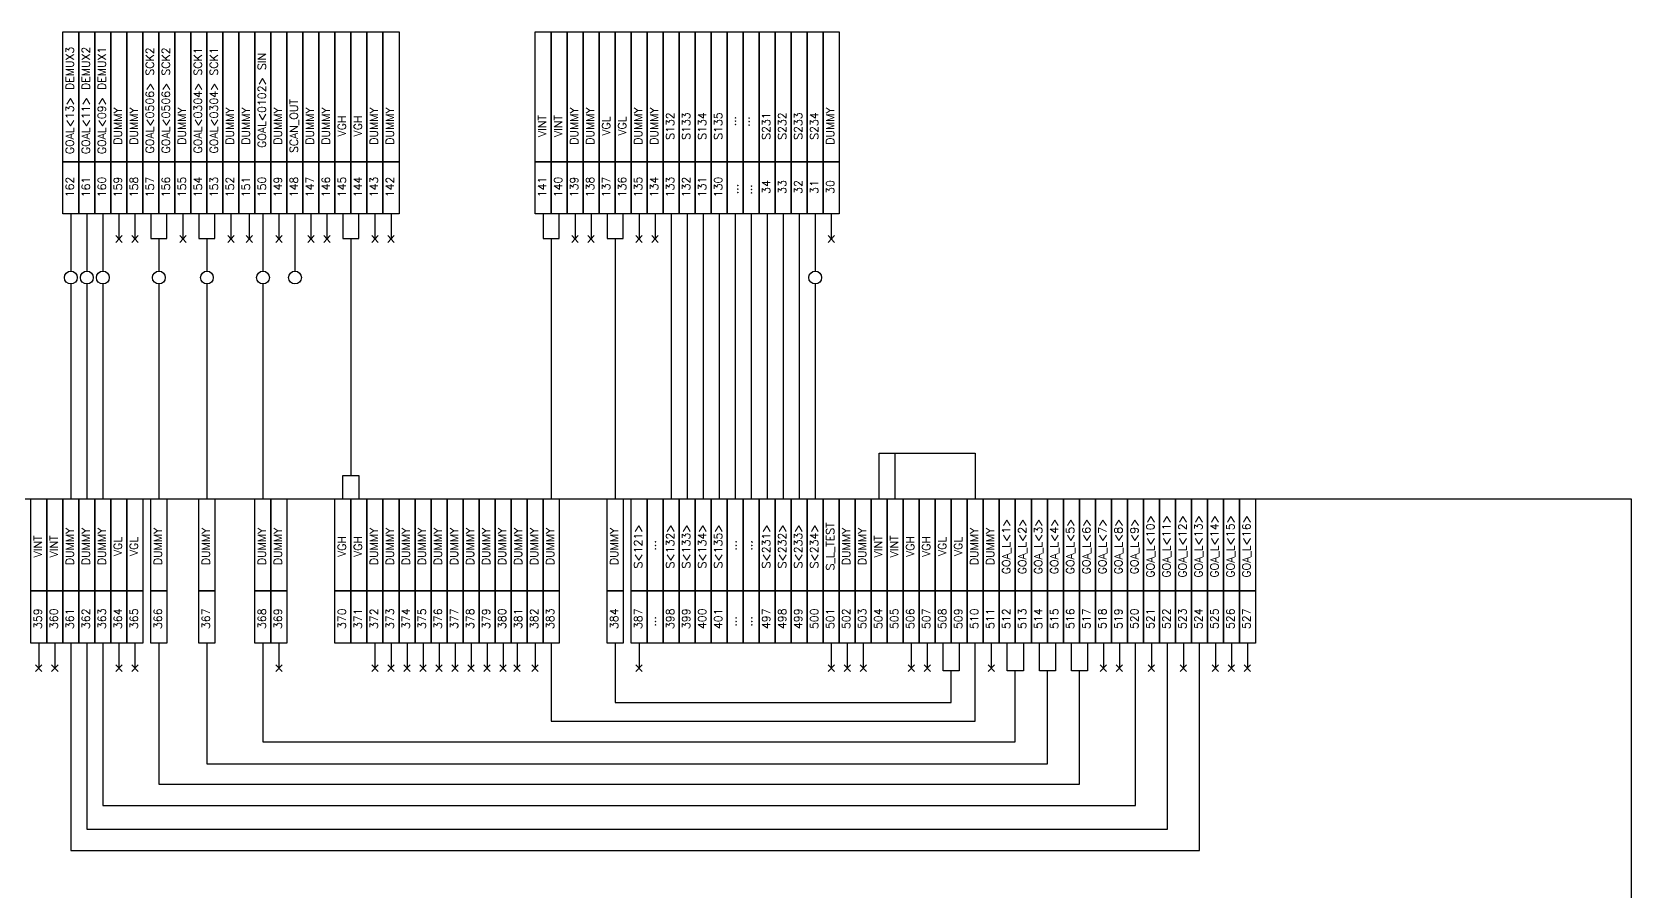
# Model space of a CAD drawing. Extents: x 10 to 206, y -65 to 73.
# Drawn here: x 70.5 to 104.34, y -38.07 to -19.9 of the extents above; entities that cross this region are included whole.
import ezdxf
from ezdxf.enums import TextEntityAlignment as Align

# ---------------------------------------------------------------- set-up
doc = ezdxf.new("R2010")
doc.units = 0
doc.header["$LTSCALE"] = 0.5
doc.layers.add('08 Dimension&pin assignment', color=7, linetype='Continuous')
doc.styles.add('BWCUSTNM', font='txt.shx', dxfattribs={"bigfont": 'AllInOneBig.shx'})

msp = doc.modelspace()

# ---------------------------------------------------------------- linework, layer by layer
at = {"layer": '08 Dimension&pin assignment'}
for points in [[(71.15295321, -19.9016082), (71.49175321, -19.9016082), (71.49175321, -22.64575372), (71.15295321, -22.64575372)], [(71.49175321, -19.9016082), (71.83055321, -19.9016082), (71.83055321, -22.64575372), (71.49175321, -22.64575372)], [(71.83055321, -19.9016082), (72.16935321, -19.9016082), (72.16935321, -22.64575372), (71.83055321, -22.64575372)], [(72.16935321, -19.9016082), (72.50815321, -19.9016082), (72.50815321, -22.64575372), (72.16935321, -22.64575372)], [(72.50815321, -19.9016082), (72.84695321, -19.9016082), (72.84695321, -22.64575372), (72.50815321, -22.64575372)], [(72.84695321, -19.9016082), (73.18575321, -19.9016082), (73.18575321, -22.64575372), (72.84695321, -22.64575372)], [(73.18575321, -19.9016082), (73.52455321, -19.9016082), (73.52455321, -22.64575372), (73.18575321, -22.64575372)], [(73.52455321, -19.9016082), (73.86335321, -19.9016082), (73.86335321, -22.64575372), (73.52455321, -22.64575372)], [(73.86335321, -19.9016082), (74.20215321, -19.9016082), (74.20215321, -22.64575372), (73.86335321, -22.64575372)], [(74.20215321, -19.9016082), (74.54095321, -19.9016082), (74.54095321, -22.64575372), (74.20215321, -22.64575372)], [(74.54095321, -19.9016082), (74.87975321, -19.9016082), (74.87975321, -22.64575372), (74.54095321, -22.64575372)], [(74.87975321, -19.9016082), (75.21855321, -19.9016082), (75.21855321, -22.64575372), (74.87975321, -22.64575372)], [(75.21855321, -19.9016082), (75.55735321, -19.9016082), (75.55735321, -22.64575372), (75.21855321, -22.64575372)], [(75.55735321, -19.9016082), (75.89615321, -19.9016082), (75.89615321, -22.64575372), (75.55735321, -22.64575372)], [(75.89615321, -19.9016082), (76.23495321, -19.9016082), (76.23495321, -22.64575372), (75.89615321, -22.64575372)], [(76.23495321, -19.9016082), (76.57375321, -19.9016082), (76.57375321, -22.64575372), (76.23495321, -22.64575372)], [(76.57375321, -19.9016082), (76.91255321, -19.9016082), (76.91255321, -22.64575372), (76.57375321, -22.64575372)], [(76.91255321, -19.9016082), (77.25135321, -19.9016082), (77.25135321, -22.64575372), (76.91255321, -22.64575372)], [(77.25135321, -19.9016082), (77.59015321, -19.9016082), (77.59015321, -22.64575372), (77.25135321, -22.64575372)], [(77.59015321, -19.9016082), (77.92895321, -19.9016082), (77.92895321, -22.64575372), (77.59015321, -22.64575372)], [(77.92895321, -19.9016082), (78.26775321, -19.9016082), (78.26775321, -22.64575372), (77.92895321, -22.64575372)], [(81.14755321, -19.9016082), (81.48635321, -19.9016082), (81.48635321, -22.64575372), (81.14755321, -22.64575372)], [(81.48635321, -19.9016082), (81.82515321, -19.9016082), (81.82515321, -22.64575372), (81.48635321, -22.64575372)], [(81.82515321, -19.9016082), (82.16395321, -19.9016082), (82.16395321, -22.64575372), (81.82515321, -22.64575372)], [(82.16395321, -19.9016082), (82.50275321, -19.9016082), (82.50275321, -22.64575372), (82.16395321, -22.64575372)], [(82.50275321, -19.9016082), (82.84155321, -19.9016082), (82.84155321, -22.64575372), (82.50275321, -22.64575372)], [(82.84155321, -19.9016082), (83.18035321, -19.9016082), (83.18035321, -22.64575372), (82.84155321, -22.64575372)], [(83.18035321, -19.9016082), (83.51915321, -19.9016082), (83.51915321, -22.64575372), (83.18035321, -22.64575372)], [(83.51915321, -19.9016082), (83.85795321, -19.9016082), (83.85795321, -22.64575372), (83.51915321, -22.64575372)], [(83.85795321, -19.9016082), (84.19675321, -19.9016082), (84.19675321, -22.64575372), (83.85795321, -22.64575372)], [(84.19675321, -19.9016082), (84.53555321, -19.9016082), (84.53555321, -22.64575372), (84.19675321, -22.64575372)], [(84.53555321, -19.9016082), (84.87435321, -19.9016082), (84.87435321, -22.64575372), (84.53555321, -22.64575372)], [(84.87435321, -19.9016082), (85.21315321, -19.9016082), (85.21315321, -22.64575372), (84.87435321, -22.64575372)], [(85.21315321, -19.9016082), (85.55195321, -19.9016082), (85.55195321, -22.64575372), (85.21315321, -22.64575372)], [(85.55195321, -19.9016082), (85.89075321, -19.9016082), (85.89075321, -22.64575372), (85.55195321, -22.64575372)], [(85.89075321, -19.9016082), (86.22955321, -19.9016082), (86.22955321, -22.64575372), (85.89075321, -22.64575372)], [(86.22955321, -19.9016082), (86.56835321, -19.9016082), (86.56835321, -22.64575372), (86.22955321, -22.64575372)], [(86.56835321, -19.9016082), (86.90715321, -19.9016082), (86.90715321, -22.64575372), (86.56835321, -22.64575372)], [(86.90715321, -19.9016082), (87.24595321, -19.9016082), (87.24595321, -22.64575372), (86.90715321, -22.64575372)], [(87.24595321, -19.9016082), (87.58475321, -19.9016082), (87.58475321, -22.64575372), (87.24595321, -22.64575372)], [(71.15295321, -22.64575372), (71.49175321, -22.64575372), (71.49175321, -23.74846268), (71.15295321, -23.74846268)], [(71.49175321, -22.64575372), (71.83055321, -22.64575372), (71.83055321, -23.74846268), (71.49175321, -23.74846268)], [(71.83055321, -22.64575372), (72.16935321, -22.64575372), (72.16935321, -23.74846268), (71.83055321, -23.74846268)], [(72.16935321, -22.64575372), (72.50815321, -22.64575372), (72.50815321, -23.74846268), (72.16935321, -23.74846268)], [(72.50815321, -22.64575372), (72.84695321, -22.64575372), (72.84695321, -23.74846268), (72.50815321, -23.74846268)], [(72.84695321, -22.64575372), (73.18575321, -22.64575372), (73.18575321, -23.74846268), (72.84695321, -23.74846268)], [(73.18575321, -22.64575372), (73.52455321, -22.64575372), (73.52455321, -23.74846268), (73.18575321, -23.74846268)], [(73.52455321, -22.64575372), (73.86335321, -22.64575372), (73.86335321, -23.74846268), (73.52455321, -23.74846268)], [(73.86335321, -22.64575372), (74.20215321, -22.64575372), (74.20215321, -23.74846268), (73.86335321, -23.74846268)], [(74.20215321, -22.64575372), (74.54095321, -22.64575372), (74.54095321, -23.74846268), (74.20215321, -23.74846268)], [(74.54095321, -22.64575372), (74.87975321, -22.64575372), (74.87975321, -23.74846268), (74.54095321, -23.74846268)], [(74.87975321, -22.64575372), (75.21855321, -22.64575372), (75.21855321, -23.74846268), (74.87975321, -23.74846268)], [(75.21855321, -22.64575372), (75.55735321, -22.64575372), (75.55735321, -23.74846268), (75.21855321, -23.74846268)], [(75.55735321, -22.64575372), (75.89615321, -22.64575372), (75.89615321, -23.74846268), (75.55735321, -23.74846268)], [(75.89615321, -22.64575372), (76.23495321, -22.64575372), (76.23495321, -23.74846268), (75.89615321, -23.74846268)], [(76.23495321, -22.64575372), (76.57375321, -22.64575372), (76.57375321, -23.74846268), (76.23495321, -23.74846268)], [(76.57375321, -22.64575372), (76.91255321, -22.64575372), (76.91255321, -23.74846268), (76.57375321, -23.74846268)], [(76.91255321, -22.64575372), (77.25135321, -22.64575372), (77.25135321, -23.74846268), (76.91255321, -23.74846268)], [(77.25135321, -22.64575372), (77.59015321, -22.64575372), (77.59015321, -23.74846268), (77.25135321, -23.74846268)], [(77.59015321, -22.64575372), (77.92895321, -22.64575372), (77.92895321, -23.74846268), (77.59015321, -23.74846268)], [(77.92895321, -22.64575372), (78.26775321, -22.64575372), (78.26775321, -23.74846268), (77.92895321, -23.74846268)], [(81.14755321, -22.64575372), (81.48635321, -22.64575372), (81.48635321, -23.74846268), (81.14755321, -23.74846268)], [(81.48635321, -22.64575372), (81.82515321, -22.64575372), (81.82515321, -23.74846268), (81.48635321, -23.74846268)], [(81.82515321, -22.64575372), (82.16395321, -22.64575372), (82.16395321, -23.74846268), (81.82515321, -23.74846268)], [(82.16395321, -22.64575372), (82.50275321, -22.64575372), (82.50275321, -23.74846268), (82.16395321, -23.74846268)], [(82.50275321, -22.64575372), (82.84155321, -22.64575372), (82.84155321, -23.74846268), (82.50275321, -23.74846268)], [(82.84155321, -22.64575372), (83.18035321, -22.64575372), (83.18035321, -23.74846268), (82.84155321, -23.74846268)], [(83.18035321, -22.64575372), (83.51915321, -22.64575372), (83.51915321, -23.74846268), (83.18035321, -23.74846268)], [(83.51915321, -22.64575372), (83.85795321, -22.64575372), (83.85795321, -23.74846268), (83.51915321, -23.74846268)], [(83.85795321, -22.64575372), (84.19675321, -22.64575372), (84.19675321, -23.74846268), (83.85795321, -23.74846268)], [(84.19675321, -22.64575372), (84.53555321, -22.64575372), (84.53555321, -23.74846268), (84.19675321, -23.74846268)], [(84.53555321, -22.64575372), (84.87435321, -22.64575372), (84.87435321, -23.74846268), (84.53555321, -23.74846268)], [(84.87435321, -22.64575372), (85.21315321, -22.64575372), (85.21315321, -23.74846268), (84.87435321, -23.74846268)], [(85.21315321, -22.64575372), (85.55195321, -22.64575372), (85.55195321, -23.74846268), (85.21315321, -23.74846268)], [(85.55195321, -22.64575372), (85.89075321, -22.64575372), (85.89075321, -23.74846268), (85.55195321, -23.74846268)], [(85.89075321, -22.64575372), (86.22955321, -22.64575372), (86.22955321, -23.74846268), (85.89075321, -23.74846268)], [(86.22955321, -22.64575372), (86.56835321, -22.64575372), (86.56835321, -23.74846268), (86.22955321, -23.74846268)], [(86.56835321, -22.64575372), (86.90715321, -22.64575372), (86.90715321, -23.74846268), (86.56835321, -23.74846268)], [(86.90715321, -22.64575372), (87.24595321, -22.64575372), (87.24595321, -23.74846268), (86.90715321, -23.74846268)], [(87.24595321, -22.64575372), (87.58475321, -22.64575372), (87.58475321, -23.74846268), (87.24595321, -23.74846268)], [(70.47535321, -29.77650114), (70.81415321, -29.77650114), (70.81415321, -31.72336944), (70.47535321, -31.72336944)], [(70.81415321, -29.77650114), (71.15295321, -29.77650114), (71.15295321, -31.72336944), (70.81415321, -31.72336944)], [(71.15295321, -29.77650114), (71.49175321, -29.77650114), (71.49175321, -31.72336944), (71.15295321, -31.72336944)], [(71.49175321, -29.77650114), (71.83055321, -29.77650114), (71.83055321, -31.72336944), (71.49175321, -31.72336944)], [(71.83055321, -29.77650114), (72.16935321, -29.77650114), (72.16935321, -31.72336944), (71.83055321, -31.72336944)], [(72.16935321, -29.77650114), (72.50815321, -29.77650114), (72.50815321, -31.72336944), (72.16935321, -31.72336944)], [(72.50815321, -29.77650114), (72.84695321, -29.77650114), (72.84695321, -31.72336944), (72.50815321, -31.72336944)], [(73.01635321, -29.77650114), (73.35515321, -29.77650114), (73.35515321, -31.72336944), (73.01635321, -31.72336944)], [(74.03275321, -29.77650114), (74.37155321, -29.77650114), (74.37155321, -31.72336944), (74.03275321, -31.72336944)], [(75.21855321, -29.77650114), (75.55735321, -29.77650114), (75.55735321, -31.72336944), (75.21855321, -31.72336944)], [(75.55735321, -29.77650114), (75.89615321, -29.77650114), (75.89615321, -31.72336944), (75.55735321, -31.72336944)], [(76.91255321, -29.77650114), (77.25135321, -29.77650114), (77.25135321, -31.72336944), (76.91255321, -31.72336944)], [(77.25135321, -29.77650114), (77.59015321, -29.77650114), (77.59015321, -31.72336944), (77.25135321, -31.72336944)], [(77.59015321, -29.77650114), (77.92895321, -29.77650114), (77.92895321, -31.72336944), (77.59015321, -31.72336944)], [(77.92895321, -29.77650114), (78.26775321, -29.77650114), (78.26775321, -31.72336944), (77.92895321, -31.72336944)], [(78.26775321, -29.77650114), (78.60655321, -29.77650114), (78.60655321, -31.72336944), (78.26775321, -31.72336944)], [(78.60655321, -29.77650114), (78.94535321, -29.77650114), (78.94535321, -31.72336944), (78.60655321, -31.72336944)], [(78.94535321, -29.77650114), (79.28415321, -29.77650114), (79.28415321, -31.72336944), (78.94535321, -31.72336944)], [(79.28415321, -29.77650114), (79.62295321, -29.77650114), (79.62295321, -31.72336944), (79.28415321, -31.72336944)], [(79.62295321, -29.77650114), (79.96175321, -29.77650114), (79.96175321, -31.72336944), (79.62295321, -31.72336944)], [(79.96175321, -29.77650114), (80.30055321, -29.77650114), (80.30055321, -31.72336944), (79.96175321, -31.72336944)], [(80.30055321, -29.77650114), (80.63935321, -29.77650114), (80.63935321, -31.72336944), (80.30055321, -31.72336944)], [(80.63935321, -29.77650114), (80.97815321, -29.77650114), (80.97815321, -31.72336944), (80.63935321, -31.72336944)], [(80.97815321, -29.77650114), (81.31695321, -29.77650114), (81.31695321, -31.72336944), (80.97815321, -31.72336944)], [(81.31695321, -29.77650114), (81.65575321, -29.77650114), (81.65575321, -31.72336944), (81.31695321, -31.72336944)], [(82.67215321, -29.77650114), (83.01095321, -29.77650114), (83.01095321, -31.72336944), (82.67215321, -31.72336944)], [(83.18035321, -29.77650114), (83.51915321, -29.77650114), (83.51915321, -31.72336944), (83.18035321, -31.72336944)], [(83.51915321, -29.77650114), (83.85795321, -29.77650114), (83.85795321, -31.72336944), (83.51915321, -31.72336944)], [(83.85795321, -29.77650114), (84.19675321, -29.77650114), (84.19675321, -31.72336944), (83.85795321, -31.72336944)], [(84.19675321, -29.77650114), (84.53555321, -29.77650114), (84.53555321, -31.72336944), (84.19675321, -31.72336944)], [(84.53555321, -29.77650114), (84.87435321, -29.77650114), (84.87435321, -31.72336944), (84.53555321, -31.72336944)], [(84.87435321, -29.77650114), (85.21315321, -29.77650114), (85.21315321, -31.72336944), (84.87435321, -31.72336944)], [(85.21315321, -29.77650114), (85.55195321, -29.77650114), (85.55195321, -31.72336944), (85.21315321, -31.72336944)], [(85.55195321, -29.77650114), (85.89075321, -29.77650114), (85.89075321, -31.72336944), (85.55195321, -31.72336944)], [(85.89075321, -29.77650114), (86.22955321, -29.77650114), (86.22955321, -31.72336944), (85.89075321, -31.72336944)], [(86.22955321, -29.77650114), (86.56835321, -29.77650114), (86.56835321, -31.72336944), (86.22955321, -31.72336944)], [(86.56835321, -29.77650114), (86.90715321, -29.77650114), (86.90715321, -31.72336944), (86.56835321, -31.72336944)], [(86.90715321, -29.77650114), (87.24595321, -29.77650114), (87.24595321, -31.72336944), (86.90715321, -31.72336944)], [(87.24595321, -29.77650114), (87.58475321, -29.77650114), (87.58475321, -31.72336944), (87.24595321, -31.72336944)], [(87.58475321, -29.77650114), (87.92355321, -29.77650114), (87.92355321, -31.72336944), (87.58475321, -31.72336944)], [(87.92355321, -29.77650114), (88.26235321, -29.77650114), (88.26235321, -31.72336944), (87.92355321, -31.72336944)], [(88.26235321, -29.77650114), (88.60115321, -29.77650114), (88.60115321, -31.72336944), (88.26235321, -31.72336944)], [(88.60115321, -29.77650114), (88.93995321, -29.77650114), (88.93995321, -31.72336944), (88.60115321, -31.72336944)], [(88.93995321, -29.77650114), (89.27875321, -29.77650114), (89.27875321, -31.72336944), (88.93995321, -31.72336944)], [(89.27875321, -29.77650114), (89.61755321, -29.77650114), (89.61755321, -31.72336944), (89.27875321, -31.72336944)], [(89.61755321, -29.77650114), (89.95635321, -29.77650114), (89.95635321, -31.72336944), (89.61755321, -31.72336944)], [(89.95635321, -29.77650114), (90.29515321, -29.77650114), (90.29515321, -31.72336944), (89.95635321, -31.72336944)], [(90.29515321, -29.77650114), (90.63395321, -29.77650114), (90.63395321, -31.72336944), (90.29515321, -31.72336944)], [(90.63395321, -29.77650114), (90.97275321, -29.77650114), (90.97275321, -31.72336944), (90.63395321, -31.72336944)], [(90.97275321, -29.77650114), (91.31155321, -29.77650114), (91.31155321, -31.72336944), (90.97275321, -31.72336944)], [(91.31155321, -29.77650114), (91.65035321, -29.77650114), (91.65035321, -31.72336944), (91.31155321, -31.72336944)], [(91.65035321, -29.77650114), (91.98915321, -29.77650114), (91.98915321, -31.72336944), (91.65035321, -31.72336944)], [(91.98915321, -29.77650114), (92.32795321, -29.77650114), (92.32795321, -31.72336944), (91.98915321, -31.72336944)], [(92.32795321, -29.77650114), (92.66675321, -29.77650114), (92.66675321, -31.72336944), (92.32795321, -31.72336944)], [(92.66675321, -29.77650114), (93.00555321, -29.77650114), (93.00555321, -31.72336944), (92.66675321, -31.72336944)], [(93.00555321, -29.77650114), (93.34435321, -29.77650114), (93.34435321, -31.72336944), (93.00555321, -31.72336944)], [(93.34435321, -29.77650114), (93.68315321, -29.77650114), (93.68315321, -31.72336944), (93.34435321, -31.72336944)], [(93.68315321, -29.77650114), (94.02195321, -29.77650114), (94.02195321, -31.72336944), (93.68315321, -31.72336944)], [(94.02195321, -29.77650114), (94.36075321, -29.77650114), (94.36075321, -31.72336944), (94.02195321, -31.72336944)], [(94.36075321, -29.77650114), (94.69955321, -29.77650114), (94.69955321, -31.72336944), (94.36075321, -31.72336944)], [(94.69955321, -29.77650114), (95.03835321, -29.77650114), (95.03835321, -31.72336944), (94.69955321, -31.72336944)], [(95.03835321, -29.77650114), (95.37715321, -29.77650114), (95.37715321, -31.72336944), (95.03835321, -31.72336944)], [(95.37715321, -29.77650114), (95.71595321, -29.77650114), (95.71595321, -31.72336944), (95.37715321, -31.72336944)], [(95.71595321, -29.77650114), (96.05475321, -29.77650114), (96.05475321, -31.72336944), (95.71595321, -31.72336944)], [(96.05475321, -29.77650114), (96.39355321, -29.77650114), (96.39355321, -31.72336944), (96.05475321, -31.72336944)], [(70.47535321, -31.72336944), (70.81415321, -31.72336944), (70.81415321, -32.8260784), (70.47535321, -32.8260784)], [(70.81415321, -31.72336944), (71.15295321, -31.72336944), (71.15295321, -32.8260784), (70.81415321, -32.8260784)], [(71.15295321, -31.72336944), (71.49175321, -31.72336944), (71.49175321, -32.8260784), (71.15295321, -32.8260784)], [(71.49175321, -31.72336944), (71.83055321, -31.72336944), (71.83055321, -32.8260784), (71.49175321, -32.8260784)], [(71.83055321, -31.72336944), (72.16935321, -31.72336944), (72.16935321, -32.8260784), (71.83055321, -32.8260784)], [(72.16935321, -31.72336944), (72.50815321, -31.72336944), (72.50815321, -32.8260784), (72.16935321, -32.8260784)], [(72.50815321, -31.72336944), (72.84695321, -31.72336944), (72.84695321, -32.8260784), (72.50815321, -32.8260784)], [(73.01635321, -31.72336944), (73.35515321, -31.72336944), (73.35515321, -32.8260784), (73.01635321, -32.8260784)], [(74.03275321, -31.72336944), (74.37155321, -31.72336944), (74.37155321, -32.8260784), (74.03275321, -32.8260784)], [(75.21855321, -31.72336944), (75.55735321, -31.72336944), (75.55735321, -32.8260784), (75.21855321, -32.8260784)], [(75.55735321, -31.72336944), (75.89615321, -31.72336944), (75.89615321, -32.8260784), (75.55735321, -32.8260784)], [(76.91255321, -31.72336944), (77.25135321, -31.72336944), (77.25135321, -32.8260784), (76.91255321, -32.8260784)], [(77.25135321, -31.72336944), (77.59015321, -31.72336944), (77.59015321, -32.8260784), (77.25135321, -32.8260784)], [(77.59015321, -31.72336944), (77.92895321, -31.72336944), (77.92895321, -32.8260784), (77.59015321, -32.8260784)], [(77.92895321, -31.72336944), (78.26775321, -31.72336944), (78.26775321, -32.8260784), (77.92895321, -32.8260784)], [(78.26775321, -31.72336944), (78.60655321, -31.72336944), (78.60655321, -32.8260784), (78.26775321, -32.8260784)], [(78.60655321, -31.72336944), (78.94535321, -31.72336944), (78.94535321, -32.8260784), (78.60655321, -32.8260784)], [(78.94535321, -31.72336944), (79.28415321, -31.72336944), (79.28415321, -32.8260784), (78.94535321, -32.8260784)], [(79.28415321, -31.72336944), (79.62295321, -31.72336944), (79.62295321, -32.8260784), (79.28415321, -32.8260784)], [(79.62295321, -31.72336944), (79.96175321, -31.72336944), (79.96175321, -32.8260784), (79.62295321, -32.8260784)], [(79.96175321, -31.72336944), (80.30055321, -31.72336944), (80.30055321, -32.8260784), (79.96175321, -32.8260784)], [(80.30055321, -31.72336944), (80.63935321, -31.72336944), (80.63935321, -32.8260784), (80.30055321, -32.8260784)], [(80.63935321, -31.72336944), (80.97815321, -31.72336944), (80.97815321, -32.8260784), (80.63935321, -32.8260784)], [(80.97815321, -31.72336944), (81.31695321, -31.72336944), (81.31695321, -32.8260784), (80.97815321, -32.8260784)], [(81.31695321, -31.72336944), (81.65575321, -31.72336944), (81.65575321, -32.8260784), (81.31695321, -32.8260784)], [(82.67215321, -31.72336944), (83.01095321, -31.72336944), (83.01095321, -32.8260784), (82.67215321, -32.8260784)], [(83.18035321, -31.72336944), (83.51915321, -31.72336944), (83.51915321, -32.8260784), (83.18035321, -32.8260784)], [(83.51915321, -31.72336944), (83.85795321, -31.72336944), (83.85795321, -32.8260784), (83.51915321, -32.8260784)], [(83.85795321, -31.72336944), (84.19675321, -31.72336944), (84.19675321, -32.8260784), (83.85795321, -32.8260784)], [(84.19675321, -31.72336944), (84.53555321, -31.72336944), (84.53555321, -32.8260784), (84.19675321, -32.8260784)], [(84.53555321, -31.72336944), (84.87435321, -31.72336944), (84.87435321, -32.8260784), (84.53555321, -32.8260784)], [(84.87435321, -31.72336944), (85.21315321, -31.72336944), (85.21315321, -32.8260784), (84.87435321, -32.8260784)], [(85.21315321, -31.72336944), (85.55195321, -31.72336944), (85.55195321, -32.8260784), (85.21315321, -32.8260784)], [(85.55195321, -31.72336944), (85.89075321, -31.72336944), (85.89075321, -32.8260784), (85.55195321, -32.8260784)], [(85.89075321, -31.72336944), (86.22955321, -31.72336944), (86.22955321, -32.8260784), (85.89075321, -32.8260784)], [(86.22955321, -31.72336944), (86.56835321, -31.72336944), (86.56835321, -32.8260784), (86.22955321, -32.8260784)], [(86.56835321, -31.72336944), (86.90715321, -31.72336944), (86.90715321, -32.8260784), (86.56835321, -32.8260784)], [(86.90715321, -31.72336944), (87.24595321, -31.72336944), (87.24595321, -32.8260784), (86.90715321, -32.8260784)], [(87.24595321, -31.72336944), (87.58475321, -31.72336944), (87.58475321, -32.8260784), (87.24595321, -32.8260784)], [(87.58475321, -31.72336944), (87.92355321, -31.72336944), (87.92355321, -32.8260784), (87.58475321, -32.8260784)], [(87.92355321, -31.72336944), (88.26235321, -31.72336944), (88.26235321, -32.8260784), (87.92355321, -32.8260784)], [(88.26235321, -31.72336944), (88.60115321, -31.72336944), (88.60115321, -32.8260784), (88.26235321, -32.8260784)], [(88.60115321, -31.72336944), (88.93995321, -31.72336944), (88.93995321, -32.8260784), (88.60115321, -32.8260784)], [(88.93995321, -31.72336944), (89.27875321, -31.72336944), (89.27875321, -32.8260784), (88.93995321, -32.8260784)], [(89.27875321, -31.72336944), (89.61755321, -31.72336944), (89.61755321, -32.8260784), (89.27875321, -32.8260784)], [(89.61755321, -31.72336944), (89.95635321, -31.72336944), (89.95635321, -32.8260784), (89.61755321, -32.8260784)], [(89.95635321, -31.72336944), (90.29515321, -31.72336944), (90.29515321, -32.8260784), (89.95635321, -32.8260784)], [(90.29515321, -31.72336944), (90.63395321, -31.72336944), (90.63395321, -32.8260784), (90.29515321, -32.8260784)], [(90.63395321, -31.72336944), (90.97275321, -31.72336944), (90.97275321, -32.8260784), (90.63395321, -32.8260784)], [(90.97275321, -31.72336944), (91.31155321, -31.72336944), (91.31155321, -32.8260784), (90.97275321, -32.8260784)], [(91.31155321, -31.72336944), (91.65035321, -31.72336944), (91.65035321, -32.8260784), (91.31155321, -32.8260784)], [(91.65035321, -31.72336944), (91.98915321, -31.72336944), (91.98915321, -32.8260784), (91.65035321, -32.8260784)], [(91.98915321, -31.72336944), (92.32795321, -31.72336944), (92.32795321, -32.8260784), (91.98915321, -32.8260784)], [(92.32795321, -31.72336944), (92.66675321, -31.72336944), (92.66675321, -32.8260784), (92.32795321, -32.8260784)], [(92.66675321, -31.72336944), (93.00555321, -31.72336944), (93.00555321, -32.8260784), (92.66675321, -32.8260784)], [(93.00555321, -31.72336944), (93.34435321, -31.72336944), (93.34435321, -32.8260784), (93.00555321, -32.8260784)], [(93.34435321, -31.72336944), (93.68315321, -31.72336944), (93.68315321, -32.8260784), (93.34435321, -32.8260784)], [(93.68315321, -31.72336944), (94.02195321, -31.72336944), (94.02195321, -32.8260784), (93.68315321, -32.8260784)], [(94.02195321, -31.72336944), (94.36075321, -31.72336944), (94.36075321, -32.8260784), (94.02195321, -32.8260784)], [(94.36075321, -31.72336944), (94.69955321, -31.72336944), (94.69955321, -32.8260784), (94.36075321, -32.8260784)], [(94.69955321, -31.72336944), (95.03835321, -31.72336944), (95.03835321, -32.8260784), (94.69955321, -32.8260784)], [(95.03835321, -31.72336944), (95.37715321, -31.72336944), (95.37715321, -32.8260784), (95.03835321, -32.8260784)], [(95.37715321, -31.72336944), (95.71595321, -31.72336944), (95.71595321, -32.8260784), (95.37715321, -32.8260784)], [(95.71595321, -31.72336944), (96.05475321, -31.72336944), (96.05475321, -32.8260784), (95.71595321, -32.8260784)], [(96.05475321, -31.72336944), (96.39355321, -31.72336944), (96.39355321, -32.8260784), (96.05475321, -32.8260784)]]:
    msp.add_lwpolyline(points, close=True, dxfattribs=at)
for points in [[(71.32235321, -23.74846268), (71.32235321, -24.9599878)], [(71.66115321, -23.74846268), (71.66115321, -24.9599878)], [(71.99995321, -23.74846268), (71.99995321, -24.9599878)], [(73.01635321, -23.74846268), (73.01635321, -24.26856334), (73.35515321, -24.26856334), (73.35515321, -23.74846268)], [(74.03275321, -23.74846268), (74.03275321, -24.26856334), (74.37155321, -24.26856334), (74.37155321, -23.74846268)], [(75.38795321, -23.74846268), (75.38795321, -24.9599878)], [(76.06555321, -23.74846268), (76.06555321, -24.9599878)], [(77.08195321, -23.74846268), (77.08195321, -24.26856334), (77.42075321, -24.26856334), (77.42075321, -23.74846268)], [(81.31695321, -23.74846268), (81.31695321, -24.26856334), (81.65575321, -24.26856334), (81.65575321, -23.74846268)], [(82.67215321, -23.74846268), (82.67215321, -24.26856334), (83.01095321, -24.26856334), (83.01095321, -23.74846268)], [(84.02735321, -23.74846268), (84.02735321, -29.77650114)], [(84.36615321, -23.74846268), (84.36615321, -29.77650114)], [(84.70495321, -23.74846268), (84.70495321, -29.77650114)], [(85.04375321, -23.74846268), (85.04375321, -29.77650114)], [(85.38255321, -23.74846268), (85.38255321, -29.77650114)], [(85.72135321, -23.74846268), (85.72135321, -29.77650114)], [(86.06015321, -23.74846268), (86.06015321, -29.77650114)], [(86.39895321, -23.74846268), (86.39895321, -29.77650114)], [(86.73775321, -23.74846268), (86.73775321, -29.77650114)], [(87.07655321, -23.74846268), (87.07655321, -24.9599878)], [(73.18575321, -24.26856334), (73.18575321, -24.9599878)], [(74.20215321, -24.26856334), (74.20215321, -24.9599878)], [(77.25135321, -24.26856334), (77.25135321, -29.28005135)], [(81.48635321, -24.26856334), (81.48635321, -29.77650114)], [(82.84155321, -24.26856334), (82.84155321, -29.77650114)], [(71.32235321, -25.2310278), (71.32235321, -29.77650114)], [(71.66115321, -25.2310278), (71.66115321, -29.77650114)], [(71.99995321, -25.2310278), (71.99995321, -29.77650114)], [(73.18575321, -25.2310278), (73.18575321, -29.77650114)], [(74.20215321, -25.2310278), (74.20215321, -29.77650114)], [(75.38795321, -25.2310278), (75.38795321, -29.77650114)], [(87.07655321, -25.2310278), (87.07655321, -29.77650114)], [(88.43175321, -29.77650114), (88.43175321, -28.8069951), (90.46455321, -28.8069951), (90.46455321, -29.77650114)], [(88.77055321, -29.77650114), (88.77055321, -28.8069951)], [(77.08195321, -29.77650114), (77.08195321, -29.28005135), (77.42075321, -29.28005135), (77.42075321, -29.77650114)], [(71.32235321, -32.8260784), (71.32235321, -37.21586835), (95.20775321, -37.21586835), (95.20775321, -32.8260784)], [(71.66115321, -32.8260784), (71.66115321, -36.76627574), (94.53015321, -36.76627574), (94.53015321, -32.8260784)], [(71.99995321, -32.8260784), (71.99995321, -36.26222801), (93.85255321, -36.26222801), (93.85255321, -32.8260784)], [(73.18575321, -32.8260784), (73.18575321, -35.8126354), (92.66675321, -35.8126354), (92.66675321, -33.41703448)], [(74.20215321, -32.8260784), (74.20215321, -35.38094819), (91.98915321, -35.38094819), (91.98915321, -33.41703448)], [(75.38795321, -32.8260784), (75.38795321, -34.91767407), (91.31155321, -34.91767407), (91.31155321, -33.41703448)], [(81.48635321, -32.8260784), (81.48635321, -34.47545776), (90.46455321, -34.47545776), (90.46455321, -32.8260784)], [(82.84155321, -32.8260784), (82.84155321, -34.08588656), (89.95635321, -34.08588656), (89.95635321, -33.41703448)], [(90.12575321, -32.8260784), (90.12575321, -33.41703448), (89.78695321, -33.41703448), (89.78695321, -32.8260784)], [(91.48095321, -32.8260784), (91.48095321, -33.41703448), (91.14215321, -33.41703448), (91.14215321, -32.8260784)], [(92.15855321, -32.8260784), (92.15855321, -33.41703448), (91.81975321, -33.41703448), (91.81975321, -32.8260784)], [(92.83615321, -32.8260784), (92.83615321, -33.41703448), (92.49735321, -33.41703448), (92.49735321, -32.8260784)]]:
    msp.add_lwpolyline(points, dxfattribs=at)
at = {"layer": '08 Dimension&pin assignment', "color": 1}
for points in [[(72.33875321, -23.74846268), (72.33875321, -24.27886189)], [(72.67755321, -23.74846268), (72.67755321, -24.27886189)], [(73.69395321, -23.74846268), (73.69395321, -24.27886189)], [(74.71035321, -23.74846268), (74.71035321, -24.27886189)], [(75.09763468, -23.74846268), (75.09763468, -24.27886189)], [(75.72675321, -23.74846268), (75.72675321, -24.27886189)], [(76.40435321, -23.74846268), (76.40435321, -24.27886189)], [(76.74315321, -23.74846268), (76.74315321, -24.27886189)], [(77.75955321, -23.74846268), (77.75955321, -24.27886189)], [(78.09835321, -23.74846268), (78.09835321, -24.27886189)], [(81.99455321, -23.74846268), (81.99455321, -24.27886189)], [(82.33335321, -23.74846268), (82.33335321, -24.27886189)], [(83.34975321, -23.74846268), (83.34975321, -24.27886189)], [(83.68855321, -23.74846268), (83.68855321, -24.27886189)], [(87.41535321, -23.74846268), (87.41535321, -24.27886189)], [(72.40608802, -24.20669708), (72.2714184, -24.3510267)], [(72.2714184, -24.20669708), (72.40608802, -24.3510267)], [(72.74488802, -24.20669708), (72.6102184, -24.3510267)], [(72.6102184, -24.20669708), (72.74488802, -24.3510267)], [(73.76128802, -24.20669708), (73.6266184, -24.3510267)], [(73.6266184, -24.20669708), (73.76128802, -24.3510267)], [(74.77768802, -24.20669708), (74.6430184, -24.3510267)], [(74.6430184, -24.20669708), (74.77768802, -24.3510267)], [(75.16496949, -24.20669708), (75.03029987, -24.3510267)], [(75.03029987, -24.20669708), (75.16496949, -24.3510267)], [(75.79408802, -24.20669708), (75.6594184, -24.3510267)], [(75.6594184, -24.20669708), (75.79408802, -24.3510267)], [(76.47168802, -24.20669708), (76.3370184, -24.3510267)], [(76.3370184, -24.20669708), (76.47168802, -24.3510267)], [(76.81048802, -24.20669708), (76.6758184, -24.3510267)], [(76.6758184, -24.20669708), (76.81048802, -24.3510267)], [(77.82688802, -24.20669708), (77.6922184, -24.3510267)], [(77.6922184, -24.20669708), (77.82688802, -24.3510267)], [(78.16568802, -24.20669708), (78.0310184, -24.3510267)], [(78.0310184, -24.20669708), (78.16568802, -24.3510267)], [(82.06188802, -24.20669708), (81.9272184, -24.3510267)], [(81.9272184, -24.20669708), (82.06188802, -24.3510267)], [(82.40068802, -24.20669708), (82.2660184, -24.3510267)], [(82.2660184, -24.20669708), (82.40068802, -24.3510267)], [(83.41708802, -24.20669708), (83.2824184, -24.3510267)], [(83.2824184, -24.20669708), (83.41708802, -24.3510267)], [(83.75588802, -24.20669708), (83.6212184, -24.3510267)], [(83.6212184, -24.20669708), (83.75588802, -24.3510267)], [(87.48268802, -24.20669708), (87.3480184, -24.3510267)], [(87.3480184, -24.20669708), (87.48268802, -24.3510267)], [(70.64475321, -32.8260784), (70.64475321, -33.35647761)], [(70.98355321, -32.8260784), (70.98355321, -33.35647761)], [(72.33875321, -32.8260784), (72.33875321, -33.35647761)], [(72.67755321, -32.8260784), (72.67755321, -33.35647761)], [(75.72675321, -32.8260784), (75.72675321, -33.35647761)], [(77.75955321, -32.8260784), (77.75955321, -33.35647761)], [(78.09835321, -32.8260784), (78.09835321, -33.35647761)], [(78.43715321, -32.8260784), (78.43715321, -33.35647761)], [(78.77595321, -32.8260784), (78.77595321, -33.35647761)], [(79.11475321, -32.8260784), (79.11475321, -33.35647761)], [(79.45355321, -32.8260784), (79.45355321, -33.35647761)], [(79.79235321, -32.8260784), (79.79235321, -33.35647761)], [(80.13115321, -32.8260784), (80.13115321, -33.35647761)], [(80.46995321, -32.8260784), (80.46995321, -33.35647761)], [(80.76547182, -32.8260784), (80.76547182, -33.35647761)], [(81.14755321, -32.8260784), (81.14755321, -33.35647761)], [(83.34975321, -32.8260784), (83.34975321, -33.35647761)], [(87.41535321, -32.8260784), (87.41535321, -33.35647761)], [(87.75415321, -32.8260784), (87.75415321, -33.35647761)], [(88.09295321, -32.8260784), (88.09295321, -33.35647761)], [(89.10935321, -32.8260784), (89.10935321, -33.35647761)], [(89.44815321, -32.8260784), (89.44815321, -33.35647761)], [(90.80335321, -32.8260784), (90.80335321, -33.35647761)], [(93.17495321, -32.8260784), (93.17495321, -33.35647761)], [(93.51375321, -32.8260784), (93.51375321, -33.35647761)], [(94.19135321, -32.8260784), (94.19135321, -33.35647761)], [(94.86895321, -32.8260784), (94.86895321, -33.35647761)], [(95.54655321, -32.8260784), (95.54655321, -33.35647761)], [(95.88535321, -32.8260784), (95.88535321, -33.35647761)], [(96.22415321, -32.8260784), (96.22415321, -33.35647761)], [(70.71208802, -33.2843128), (70.5774184, -33.42864242)], [(70.5774184, -33.2843128), (70.71208802, -33.42864242)], [(71.05088802, -33.2843128), (70.9162184, -33.42864242)], [(70.9162184, -33.2843128), (71.05088802, -33.42864242)], [(72.40608802, -33.2843128), (72.2714184, -33.42864242)], [(72.2714184, -33.2843128), (72.40608802, -33.42864242)], [(72.74488802, -33.2843128), (72.6102184, -33.42864242)], [(72.6102184, -33.2843128), (72.74488802, -33.42864242)], [(75.79408802, -33.2843128), (75.6594184, -33.42864242)], [(75.6594184, -33.2843128), (75.79408802, -33.42864242)], [(77.82688802, -33.2843128), (77.6922184, -33.42864242)], [(77.6922184, -33.2843128), (77.82688802, -33.42864242)], [(78.16568802, -33.2843128), (78.0310184, -33.42864242)], [(78.0310184, -33.2843128), (78.16568802, -33.42864242)], [(78.50448802, -33.2843128), (78.3698184, -33.42864242)], [(78.3698184, -33.2843128), (78.50448802, -33.42864242)], [(78.84328802, -33.2843128), (78.7086184, -33.42864242)], [(78.7086184, -33.2843128), (78.84328802, -33.42864242)], [(79.18208802, -33.2843128), (79.0474184, -33.42864242)], [(79.0474184, -33.2843128), (79.18208802, -33.42864242)], [(79.52088802, -33.2843128), (79.3862184, -33.42864242)], [(79.3862184, -33.2843128), (79.52088802, -33.42864242)], [(79.85968802, -33.2843128), (79.7250184, -33.42864242)], [(79.7250184, -33.2843128), (79.85968802, -33.42864242)], [(80.19848802, -33.2843128), (80.0638184, -33.42864242)], [(80.0638184, -33.2843128), (80.19848802, -33.42864242)], [(80.53728802, -33.2843128), (80.4026184, -33.42864242)], [(80.4026184, -33.2843128), (80.53728802, -33.42864242)], [(80.83280663, -33.2843128), (80.69813701, -33.42864242)], [(80.69813701, -33.2843128), (80.83280663, -33.42864242)], [(81.21488802, -33.2843128), (81.0802184, -33.42864242)], [(81.0802184, -33.2843128), (81.21488802, -33.42864242)], [(83.41708802, -33.2843128), (83.2824184, -33.42864242)], [(83.2824184, -33.2843128), (83.41708802, -33.42864242)], [(87.48268802, -33.2843128), (87.3480184, -33.42864242)], [(87.3480184, -33.2843128), (87.48268802, -33.42864242)], [(87.82148802, -33.2843128), (87.6868184, -33.42864242)], [(87.6868184, -33.2843128), (87.82148802, -33.42864242)], [(88.16028802, -33.2843128), (88.0256184, -33.42864242)], [(88.0256184, -33.2843128), (88.16028802, -33.42864242)], [(89.17668802, -33.2843128), (89.0420184, -33.42864242)], [(89.0420184, -33.2843128), (89.17668802, -33.42864242)], [(89.51548802, -33.2843128), (89.3808184, -33.42864242)], [(89.3808184, -33.2843128), (89.51548802, -33.42864242)], [(90.87068802, -33.2843128), (90.7360184, -33.42864242)], [(90.7360184, -33.2843128), (90.87068802, -33.42864242)], [(93.24228802, -33.2843128), (93.1076184, -33.42864242)], [(93.1076184, -33.2843128), (93.24228802, -33.42864242)], [(93.58108802, -33.2843128), (93.4464184, -33.42864242)], [(93.4464184, -33.2843128), (93.58108802, -33.42864242)], [(94.25868802, -33.2843128), (94.1240184, -33.42864242)], [(94.1240184, -33.2843128), (94.25868802, -33.42864242)], [(94.93628802, -33.2843128), (94.8016184, -33.42864242)], [(94.8016184, -33.2843128), (94.93628802, -33.42864242)], [(95.61388802, -33.2843128), (95.4792184, -33.42864242)], [(95.4792184, -33.2843128), (95.61388802, -33.42864242)], [(95.95268802, -33.2843128), (95.8180184, -33.42864242)], [(95.8180184, -33.2843128), (95.95268802, -33.42864242)], [(96.29148802, -33.2843128), (96.1568184, -33.42864242)], [(96.1568184, -33.2843128), (96.29148802, -33.42864242)]]:
    msp.add_lwpolyline(points, dxfattribs=at)
msp.add_lwpolyline([(104.34192617, -46.85506204), (39.96992617, -46.85506204), (39.96992617, -29.77650114), (104.34192617, -29.77650114)], close=True, dxfattribs=at)
at = {"layer": '08 Dimension&pin assignment'}
for centre in [(71.32235321, -25.0955078), (71.66115321, -25.0955078), (71.99995321, -25.0955078), (73.18575321, -25.0955078), (74.20215321, -25.0955078), (75.38795321, -25.0955078), (76.06555321, -25.0955078), (87.07655321, -25.0955078)]:
    msp.add_circle(centre, 0.13552, dxfattribs=at)

# ---------------------------------------------------------------- texts
at = {"layer": '08 Dimension&pin assignment', "style": 'BWCUSTNM'}
for s, p in [('GOAL<13> DEMUX3', (71.38526692, -21.34905597)), ('GOAL<11> DEMUX2', (71.72406692, -21.34905597)), ('GOAL<09> DEMUX1', (72.06286692, -21.34905597)), ('GOAL<0506> SCK2', (73.07926692, -21.34905597)), ('GOAL<0506> SCK2', (73.41806692, -21.34905597)), ('GOAL<0304> SCK1', (74.09566692, -21.34905597)), ('GOAL<0304> SCK1', (74.43446692, -21.34905597)), ('GOAL<0102> SIN', (75.45086692, -21.34905597)), ('DUMMY', (72.40166692, -21.89113597)), ('DUMMY', (72.74046692, -21.89113597)), ('DUMMY', (73.75686692, -21.89113597)), ('DUMMY', (74.77326692, -21.89113597)), ('DUMMY', (75.11206692, -21.89113597)), ('DUMMY', (75.78966692, -21.89113597)), ('SCAN_OUT', (76.12846692, -21.89113597)), ('DUMMY', (76.46726692, -21.89113597)), ('DUMMY', (76.80606692, -21.89113597)), ('DUMMY', (77.82246692, -21.89113597)), ('DUMMY', (78.16126692, -21.89113597)), ('DUMMY', (82.05746692, -21.89113597)), ('DUMMY', (82.39626692, -21.89113597)), ('DUMMY', (83.41266692, -21.89113597)), ('DUMMY', (83.75146692, -21.89113597)), ('S132', (84.09026692, -21.89113597)), ('S133', (84.42906692, -21.89113597)), ('S134', (84.76786692, -21.89113597)), ('S135', (85.10666692, -21.89113597)), ('S232', (86.46186692, -21.89113597)), ('S233', (86.80066692, -21.89113597)), ('S234', (87.13946692, -21.89113597)), ('DUMMY', (87.47826692, -21.89113597)), ('VGH', (77.14486692, -21.89113597)), ('VGH', (77.48366692, -21.89113597)), ('VINT', (81.37986692, -21.89113597)), ('VINT', (81.71866692, -21.89113597)), ('VGL', (82.73506692, -21.89113597)), ('VGL', (83.07386692, -21.89113597)), ('...', (85.39966726, -21.7882136)), ('...', (85.68692448, -21.79811719)), ('S231', (86.12306692, -21.89113597)), ('162', (71.38526692, -23.18075659)), ('160', (72.06286692, -23.18075659)), ('159', (72.40166692, -23.18075659)), ('158', (72.74046692, -23.18075659)), ('157', (73.07926692, -23.18075659)), ('156', (73.41806692, -23.18075659)), ('155', (73.75686692, -23.18075659)), ('154', (74.09566692, -23.18075659)), ('153', (74.43446692, -23.18075659)), ('152', (74.77326692, -23.18075659)), ('150', (75.45086692, -23.18075659)), ('149', (75.78966692, -23.18075659)), ('148', (76.12846692, -23.18075659)), ('147', (76.46726692, -23.18075659)), ('146', (76.80606692, -23.18075659)), ('145', (77.14486692, -23.18075659)), ('144', (77.48366692, -23.18075659)), ('143', (77.82246692, -23.18075659)), ('142', (78.16126692, -23.18075659)), ('140', (81.71866692, -23.18075659)), ('139', (82.05746692, -23.18075659)), ('138', (82.39626692, -23.18075659)), ('137', (82.73506692, -23.18075659)), ('136', (83.07386692, -23.18075659)), ('135', (83.41266692, -23.18075659)), ('134', (83.75146692, -23.18075659)), ('133', (84.09026692, -23.18075659)), ('132', (84.42906692, -23.18075659)), ('130', (85.10666692, -23.18075659)), ('161', (71.72406692, -23.18075659)), ('151', (75.11206692, -23.18075659)), ('141', (81.37986692, -23.18075659)), ('131', (84.76786692, -23.18075659)), ('...', (85.45016137, -23.22335192)), ('...', (85.73741858, -23.23325551)), ('34', (86.12306692, -23.18075659)), ('33', (86.46186692, -23.18075659)), ('32', (86.80066692, -23.18075659)), ('31', (87.13946692, -23.18075659)), ('30', (87.47826692, -23.18075659)), ('DUMMY', (71.38526692, -30.78310476)), ('DUMMY', (71.72406692, -30.78310476)), ('DUMMY', (72.06286692, -30.78310476)), ('DUMMY', (73.24866692, -30.78310476)), ('DUMMY', (74.26506692, -30.78310476)), ('DUMMY', (75.45086692, -30.78310476)), ('DUMMY', (75.78966692, -30.78310476)), ('DUMMY', (77.82246692, -30.78310476)), ('DUMMY', (78.16126692, -30.78310476)), ('DUMMY', (78.50006692, -30.78310476)), ('DUMMY', (78.83886692, -30.78310476)), ('DUMMY', (79.17766692, -30.78310476)), ('DUMMY', (79.51646692, -30.78310476)), ('DUMMY', (79.85526692, -30.78310476)), ('DUMMY', (80.19406692, -30.78310476)), ('DUMMY', (80.53286692, -30.78310476)), ('DUMMY', (80.87166692, -30.78310476)), ('DUMMY', (81.21046692, -30.78310476)), ('DUMMY', (81.54926692, -30.78310476)), ('DUMMY', (82.90446692, -30.78310476)), ('S<121>', (83.41266692, -30.78310476)), ('S<132>', (84.09026692, -30.78310476)), ('S<133>', (84.42906692, -30.78310476)), ('S<134>', (84.76786692, -30.78310476)), ('S<135>', (85.10666692, -30.78310476)), ('S<231>', (86.12306692, -30.78310476)), ('S<232>', (86.46186692, -30.78310476)), ('S<233>', (86.80066692, -30.78310476)), ('S<234>', (87.13946692, -30.78310476)), ('S_L_TEST', (87.47826692, -30.78310476)), ('DUMMY', (87.81706692, -30.78310476)), ('DUMMY', (88.15586692, -30.78310476)), ('DUMMY', (90.52746692, -30.78310476)), ('DUMMY', (90.86626692, -30.78310476)), ('GOA_L<1>', (91.20506692, -30.78310476)), ('GOA_L<2>', (91.54386692, -30.78310476)), ('GOA_L<3>', (91.88266692, -30.78310476)), ('GOA_L<4>', (92.22146692, -30.78310476)), ('GOA_L<5>', (92.56026692, -30.78310476)), ('GOA_L<6>', (92.89906692, -30.78310476)), ('GOA_L<7>', (93.23786692, -30.78310476)), ('GOA_L<8>', (93.57666692, -30.78310476)), ('GOA_L<9>', (93.91546692, -30.78310476)), ('GOA_L<10>', (94.25426692, -30.78310476)), ('GOA_L<11>', (94.59306692, -30.78310476)), ('GOA_L<12>', (94.93186692, -30.78310476)), ('GOA_L<13>', (95.27066692, -30.78310476)), ('GOA_L<14>', (95.60946692, -30.78310476)), ('GOA_L<15>', (95.94826692, -30.78310476)), ('GOA_L<16>', (96.28706692, -30.78310476)), ('VINT', (70.70766692, -30.78310476)), ('VINT', (71.04646692, -30.78310476)), ('VGL', (72.40166692, -30.78310476)), ('VGL', (72.74046692, -30.78310476)), ('VGH', (77.14486692, -30.78310476)), ('VGH', (77.48366692, -30.78310476)), ('...', (83.70567424, -30.76146711)), ('...', (85.4139022, -30.76146711)), ('...', (85.7457871, -30.76146711)), ('VINT', (88.49466692, -30.78310476)), ('VINT', (88.83346692, -30.78310476)), ('VGH', (89.17226692, -30.78310476)), ('VGH', (89.51106692, -30.78310476)), ('VGL', (89.84986692, -30.78310476)), ('VGL', (90.18866692, -30.78310476)), ('359', (70.70766692, -32.31230908)), ('360', (71.04646692, -32.31230908)), ('362', (71.72406692, -32.31230908)), ('363', (72.06286692, -32.31230908)), ('364', (72.40166692, -32.31230908)), ('365', (72.74046692, -32.31230908)), ('366', (73.24866692, -32.31230908)), ('367', (74.26506692, -32.31230908)), ('368', (75.45086692, -32.31230908)), ('369', (75.78966692, -32.31230908)), ('370', (77.14486692, -32.31230908)), ('372', (77.82246692, -32.31230908)), ('373', (78.16126692, -32.31230908)), ('374', (78.50006692, -32.31230908)), ('375', (78.83886692, -32.31230908)), ('376', (79.17766692, -32.31230908)), ('377', (79.51646692, -32.31230908)), ('378', (79.85526692, -32.31230908)), ('379', (80.19406692, -32.31230908)), ('380', (80.53286692, -32.31230908)), ('382', (81.21046692, -32.31230908)), ('383', (81.54926692, -32.31230908)), ('384', (82.90446692, -32.31230908)), ('387', (83.41266692, -32.31230908)), ('398', (84.09026692, -32.31230908)), ('399', (84.42906692, -32.31230908)), ('400', (84.76786692, -32.31230908)), ('497', (86.12306692, -32.31230908)), ('498', (86.46186692, -32.31230908)), ('499', (86.80066692, -32.31230908)), ('500', (87.13946692, -32.31230908)), ('502', (87.81706692, -32.31230908)), ('503', (88.15586692, -32.31230908)), ('504', (88.49466692, -32.31230908)), ('505', (88.83346692, -32.31230908)), ('506', (89.17226692, -32.31230908)), ('507', (89.51106692, -32.31230908)), ('508', (89.84986692, -32.31230908)), ('509', (90.18866692, -32.31230908)), ('510', (90.52746692, -32.31230908)), ('512', (91.20506692, -32.31230908)), ('513', (91.54386692, -32.31230908)), ('514', (91.88266692, -32.31230908)), ('515', (92.22146692, -32.31230908)), ('516', (92.56026692, -32.31230908)), ('517', (92.89906692, -32.31230908)), ('518', (93.23786692, -32.31230908)), ('519', (93.57666692, -32.31230908)), ('520', (93.91546692, -32.31230908)), ('522', (94.59306692, -32.31230908)), ('523', (94.93186692, -32.31230908)), ('524', (95.27066692, -32.31230908)), ('525', (95.60946692, -32.31230908)), ('526', (95.94826692, -32.31230908)), ('527', (96.28706692, -32.31230908)), ('361', (71.38526692, -32.31230908)), ('371', (77.48366692, -32.31230908)), ('381', (80.87166692, -32.31230908)), ('...', (83.70567424, -32.36748006)), ('401', (85.10666692, -32.31230908)), ('...', (85.4139022, -32.36748006)), ('...', (85.7457871, -32.36748006)), ('501', (87.47826692, -32.31230908)), ('511', (90.86626692, -32.31230908)), ('521', (94.25426692, -32.31230908))]:
    msp.add_text(s, height=0.1694, rotation=90, dxfattribs=at).set_placement(p, align=Align.CENTER)

doc.saveas('drawing.dxf')
